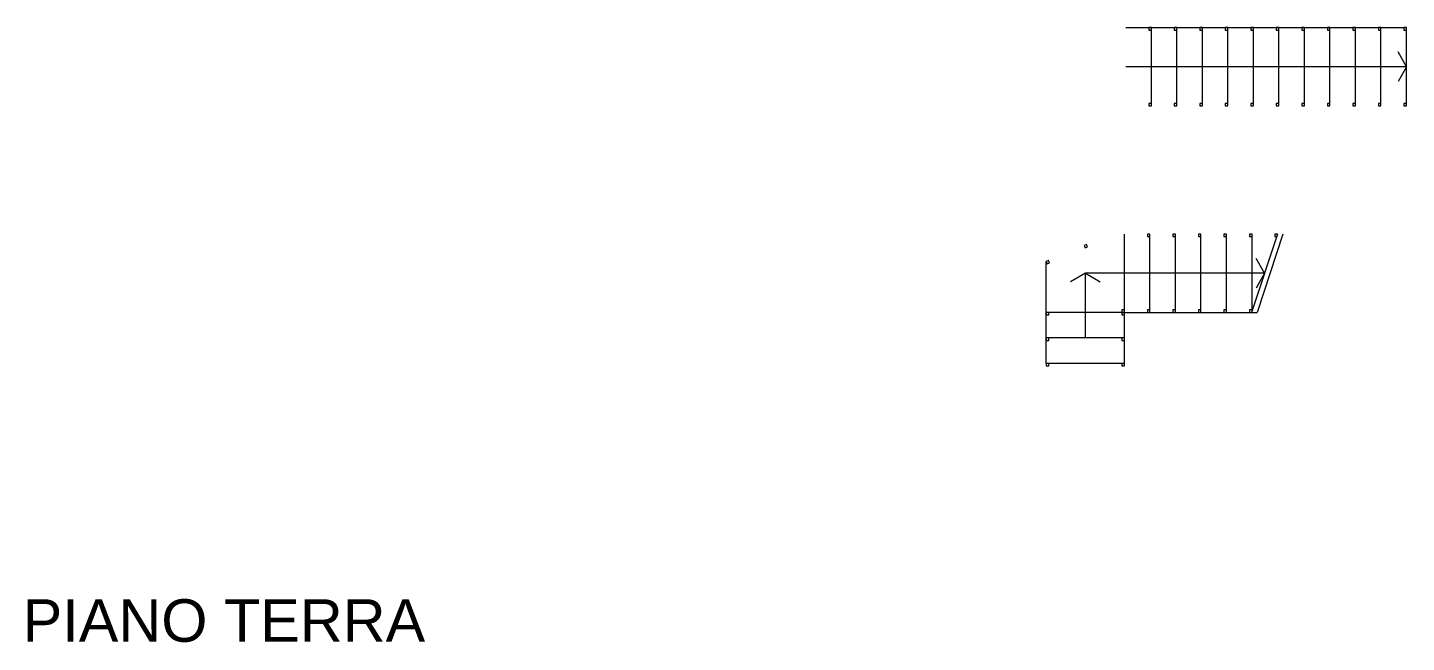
# Model space of a CAD drawing. Header units: millimetres. Extents: x 19901 to 56688, y 13732 to 29551.
# Drawn here: x 23354 to 24975, y 18161 to 18884 of the extents above; entities that cross this region are included whole.
import ezdxf

# ---------------------------------------------------------------- set-up
doc = ezdxf.new("R2010")
doc.units = ezdxf.units.MM
doc.linetypes.add('ACAD_ISO02W100', pattern=[15, 12, -3])
doc.layers.get('0').update_dxf_attribs({"lineweight": 18})
doc.layers.add('PROIEZIONI', color=145, linetype='Continuous', lineweight=13)
doc.layers.add('Wall', color=7, linetype='Continuous', lineweight=20)
doc.styles.get("Standard").update_dxf_attribs({"font": 'arial.ttf'})

msp = doc.modelspace()

# ---------------------------------------------------------------- linework, layer by layer
at = {"color": 1, "linetype": 'ACAD_ISO02W100'}
for p, q in [((24675.2, 18883.8), (24672.2, 18883.8)), ((24672.2, 18883.8), (24672.2, 18880.8)), ((24672.2, 18880.8), (24675.2, 18880.8)), ((24675.2, 18880.8), (24675.2, 18883.8)), ((24705.2, 18883.8), (24702.2, 18883.8)), ((24702.2, 18883.8), (24702.2, 18880.8)), ((24702.2, 18880.8), (24705.2, 18880.8)), ((24705.2, 18880.8), (24705.2, 18883.8)), ((24735.2, 18883.8), (24732.2, 18883.8)), ((24732.2, 18883.8), (24732.2, 18880.8)), ((24732.2, 18880.8), (24735.2, 18880.8)), ((24735.2, 18880.8), (24735.2, 18883.8)), ((24765.2, 18883.8), (24762.2, 18883.8)), ((24762.2, 18883.8), (24762.2, 18880.8)), ((24762.2, 18880.8), (24765.2, 18880.8)), ((24765.2, 18880.8), (24765.2, 18883.8)), ((24795.2, 18883.8), (24792.2, 18883.8)), ((24792.2, 18883.8), (24792.2, 18880.8)), ((24792.2, 18880.8), (24795.2, 18880.8)), ((24795.2, 18880.8), (24795.2, 18883.8)), ((24825.2, 18883.8), (24822.2, 18883.8)), ((24822.2, 18883.8), (24822.2, 18880.8)), ((24822.2, 18880.8), (24825.2, 18880.8)), ((24825.2, 18880.8), (24825.2, 18883.8)), ((24855.2, 18883.8), (24852.2, 18883.8)), ((24852.2, 18883.8), (24852.2, 18880.8)), ((24852.2, 18880.8), (24855.2, 18880.8)), ((24855.2, 18880.8), (24855.2, 18883.8)), ((24885.2, 18883.8), (24882.2, 18883.8)), ((24882.2, 18883.8), (24882.2, 18880.8)), ((24882.2, 18880.8), (24885.2, 18880.8)), ((24885.2, 18880.8), (24885.2, 18883.8)), ((24915.2, 18883.8), (24912.2, 18883.8)), ((24912.2, 18883.8), (24912.2, 18880.8)), ((24912.2, 18880.8), (24915.2, 18880.8)), ((24915.2, 18880.8), (24915.2, 18883.8)), ((24945.2, 18883.8), (24942.2, 18883.8)), ((24942.2, 18883.8), (24942.2, 18880.8)), ((24942.2, 18880.8), (24945.2, 18880.8)), ((24945.2, 18880.8), (24945.2, 18883.8)), ((24975.2, 18883.8), (24972.2, 18883.8)), ((24972.2, 18883.8), (24972.2, 18880.8)), ((24972.2, 18880.8), (24975.2, 18880.8)), ((24975.2, 18880.8), (24975.2, 18883.8)), ((24675.2, 18794.7), (24672.2, 18794.7)), ((24672.2, 18794.7), (24672.2, 18791.7)), ((24672.2, 18791.7), (24675.2, 18791.7)), ((24675.2, 18791.7), (24675.2, 18794.7)), ((24705.2, 18794.7), (24702.2, 18794.7)), ((24702.2, 18794.7), (24702.2, 18791.7)), ((24702.2, 18791.7), (24705.2, 18791.7)), ((24705.2, 18791.7), (24705.2, 18794.7)), ((24735.2, 18794.7), (24732.2, 18794.7)), ((24732.2, 18794.7), (24732.2, 18791.7)), ((24732.2, 18791.7), (24735.2, 18791.7)), ((24735.2, 18791.7), (24735.2, 18794.7)), ((24765.2, 18794.7), (24762.2, 18794.7)), ((24762.2, 18794.7), (24762.2, 18791.7)), ((24762.2, 18791.7), (24765.2, 18791.7)), ((24765.2, 18791.7), (24765.2, 18794.7)), ((24795.2, 18794.7), (24792.2, 18794.7)), ((24792.2, 18794.7), (24792.2, 18791.7)), ((24792.2, 18791.7), (24795.2, 18791.7)), ((24795.2, 18791.7), (24795.2, 18794.7)), ((24825.2, 18794.7), (24822.2, 18794.7)), ((24822.2, 18794.7), (24822.2, 18791.7)), ((24822.2, 18791.7), (24825.2, 18791.7)), ((24825.2, 18791.7), (24825.2, 18794.7)), ((24855.2, 18794.7), (24852.2, 18794.7)), ((24852.2, 18794.7), (24852.2, 18791.7)), ((24852.2, 18791.7), (24855.2, 18791.7)), ((24855.2, 18791.7), (24855.2, 18794.7)), ((24885.2, 18794.7), (24882.2, 18794.7)), ((24882.2, 18794.7), (24882.2, 18791.7)), ((24882.2, 18791.7), (24885.2, 18791.7)), ((24885.2, 18791.7), (24885.2, 18794.7)), ((24915.2, 18794.7), (24912.2, 18794.7)), ((24912.2, 18794.7), (24912.2, 18791.7)), ((24912.2, 18791.7), (24915.2, 18791.7)), ((24915.2, 18791.7), (24915.2, 18794.7)), ((24945.2, 18794.7), (24942.2, 18794.7)), ((24942.2, 18794.7), (24942.2, 18791.7)), ((24942.2, 18791.7), (24945.2, 18791.7)), ((24945.2, 18791.7), (24945.2, 18794.7)), ((24975.2, 18794.7), (24972.2, 18794.7)), ((24972.2, 18794.7), (24972.2, 18791.7)), ((24972.2, 18791.7), (24975.2, 18791.7)), ((24975.2, 18791.7), (24975.2, 18794.7))]:
    msp.add_line(p, q, dxfattribs=at)
at = {"color": 1}
for p, q in [((24675.2, 18791.7), (24675.2, 18883.8)), ((24705.2, 18791.7), (24705.2, 18883.8)), ((24735.2, 18791.7), (24735.2, 18883.8)), ((24765.2, 18791.7), (24765.2, 18883.8)), ((24795.2, 18791.7), (24795.2, 18883.8)), ((24825.2, 18791.7), (24825.2, 18883.8)), ((24855.2, 18791.7), (24855.2, 18883.8)), ((24885.2, 18791.7), (24885.2, 18883.8)), ((24915.2, 18791.7), (24915.2, 18883.8)), ((24945.2, 18791.7), (24945.2, 18883.8)), ((24975.2, 18791.7), (24975.2, 18883.8)), ((24643.6, 18549), (24643.6, 18641.1)), ((24673.6, 18641.1), (24670.6, 18641.1)), ((24670.6, 18641.1), (24670.6, 18638.1)), ((24670.6, 18638.1), (24673.6, 18638.1)), ((24673.6, 18549), (24673.6, 18641.1)), ((24673.6, 18638.1), (24673.6, 18641.1)), ((24703.6, 18641.1), (24700.6, 18641.1)), ((24700.6, 18641.1), (24700.6, 18638.1)), ((24700.6, 18638.1), (24703.6, 18638.1)), ((24703.6, 18549), (24703.6, 18641.1)), ((24703.6, 18638.1), (24703.6, 18641.1)), ((24733.6, 18641.1), (24730.6, 18641.1)), ((24730.6, 18641.1), (24730.6, 18638.1)), ((24730.6, 18638.1), (24733.6, 18638.1)), ((24733.6, 18549), (24733.6, 18641.1)), ((24733.6, 18638.1), (24733.6, 18641.1)), ((24763.6, 18641.1), (24760.6, 18641.1)), ((24760.6, 18641.1), (24760.6, 18638.1)), ((24760.6, 18638.1), (24763.6, 18638.1)), ((24763.6, 18549), (24763.6, 18641.1)), ((24763.6, 18638.1), (24763.6, 18641.1)), ((24793.6, 18641.1), (24790.6, 18641.1)), ((24790.6, 18641.1), (24790.6, 18638.1)), ((24790.6, 18638.1), (24793.6, 18638.1)), ((24793.6, 18550.5), (24793.6, 18641.1)), ((24793.6, 18638.1), (24793.6, 18641.1)), ((24823.6, 18641.1), (24820.6, 18641.1)), ((24820.6, 18641.1), (24820.6, 18638.1)), ((24820.6, 18638.1), (24822.6, 18638.1)), ((24599, 18628.9), (24596.2, 18627.7)), ((24596.2, 18627.7), (24597.4, 18624.9)), ((24597.4, 18624.9), (24600.1, 18626.1)), ((24600.1, 18626.1), (24599, 18628.9)), ((24554.3, 18610.2), (24551.6, 18609)), ((24551.6, 18489), (24551.6, 18609)), ((24551.6, 18609), (24552.7, 18606.2)), ((24552.7, 18606.2), (24555.5, 18607.4)), ((24555.5, 18607.4), (24554.3, 18610.2)), ((24643.6, 18552), (24640.6, 18552)), ((24640.6, 18552), (24640.6, 18549)), ((24643.6, 18549), (24643.6, 18552)), ((24673.6, 18552), (24670.6, 18552)), ((24670.6, 18552), (24670.6, 18549)), ((24673.6, 18549), (24673.6, 18552)), ((24703.6, 18552), (24700.6, 18552)), ((24700.6, 18552), (24700.6, 18549)), ((24703.6, 18549), (24703.6, 18552)), ((24733.6, 18552), (24730.6, 18552)), ((24730.6, 18552), (24730.6, 18549)), ((24733.6, 18549), (24733.6, 18552)), ((24763.6, 18552), (24760.6, 18552)), ((24760.6, 18552), (24760.6, 18549)), ((24763.6, 18549), (24763.6, 18552)), ((24793.6, 18552), (24790.6, 18552)), ((24790.6, 18552), (24790.6, 18549)), ((24793.6, 18550.5), (24793.6, 18552)), ((24643.6, 18549), (24551.6, 18549)), ((24554.6, 18549), (24551.6, 18549)), ((24551.6, 18549), (24551.6, 18546)), ((24551.6, 18546), (24554.6, 18546)), ((24554.6, 18546), (24554.6, 18549)), ((24643.6, 18549), (24640.6, 18549)), ((24640.6, 18549), (24640.6, 18546)), ((24640.6, 18549), (24643.6, 18549)), ((24640.6, 18546), (24643.6, 18546)), ((24643.6, 18489), (24643.6, 18549)), ((24643.6, 18549), (24799.5, 18549)), ((24643.6, 18546), (24643.6, 18549)), ((24670.6, 18549), (24673.6, 18549)), ((24700.6, 18549), (24703.6, 18549)), ((24730.6, 18549), (24733.6, 18549)), ((24760.6, 18549), (24763.6, 18549)), ((24643.6, 18519), (24551.6, 18519)), ((24554.6, 18519), (24551.6, 18519)), ((24551.6, 18519), (24551.6, 18516)), ((24551.6, 18516), (24554.6, 18516)), ((24554.6, 18516), (24554.6, 18519)), ((24643.6, 18519), (24640.6, 18519)), ((24640.6, 18519), (24640.6, 18516)), ((24640.6, 18516), (24643.6, 18516)), ((24643.6, 18516), (24643.6, 18519)), ((24643.6, 18489), (24551.6, 18489)), ((24554.6, 18489), (24551.6, 18489)), ((24551.6, 18489), (24551.6, 18486)), ((24554.6, 18486), (24554.6, 18489)), ((24643.6, 18489), (24640.6, 18489)), ((24640.6, 18489), (24640.6, 18486)), ((24643.6, 18486), (24643.6, 18489)), ((24551.6, 18486), (24554.6, 18486)), ((24640.6, 18486), (24643.6, 18486))]:
    msp.add_line(p, q, dxfattribs=at)
at = {"layer": 'PROIEZIONI'}
for p, q in [((24975.2, 18837.8), (24965.3, 18855.2)), ((24975.2, 18837.8), (24645.2, 18837.8)), ((24975.2, 18837.8), (24965.3, 18820.4)), ((24823.6, 18641.1), (24793.1, 18549)), ((24830, 18641.1), (24799.5, 18549)), ((24808.4, 18595), (24798.5, 18612.4)), ((24597.6, 18595), (24580.2, 18585.1)), ((24597.6, 18519), (24597.6, 18595)), ((24808.4, 18595), (24597.6, 18595)), ((24597.6, 18595), (24615, 18585.1)), ((24808.4, 18595), (24798.5, 18577.6))]:
    msp.add_line(p, q, dxfattribs=at)
at = {"layer": 'Wall', "color": 1}
msp.add_line((24645.2, 18883.8), (24975.2, 18883.8), dxfattribs=at)

# ---------------------------------------------------------------- texts
at = {"insert": (23347.8, 18211.8), "char_height": 50, "attachment_point": 1}
msp.add_mtext_dynamic_manual_height_columns('PIANO TERRA', width=1017.121, gutter_width=12.5, heights=[0], dxfattribs=at)

doc.saveas('drawing.dxf')
